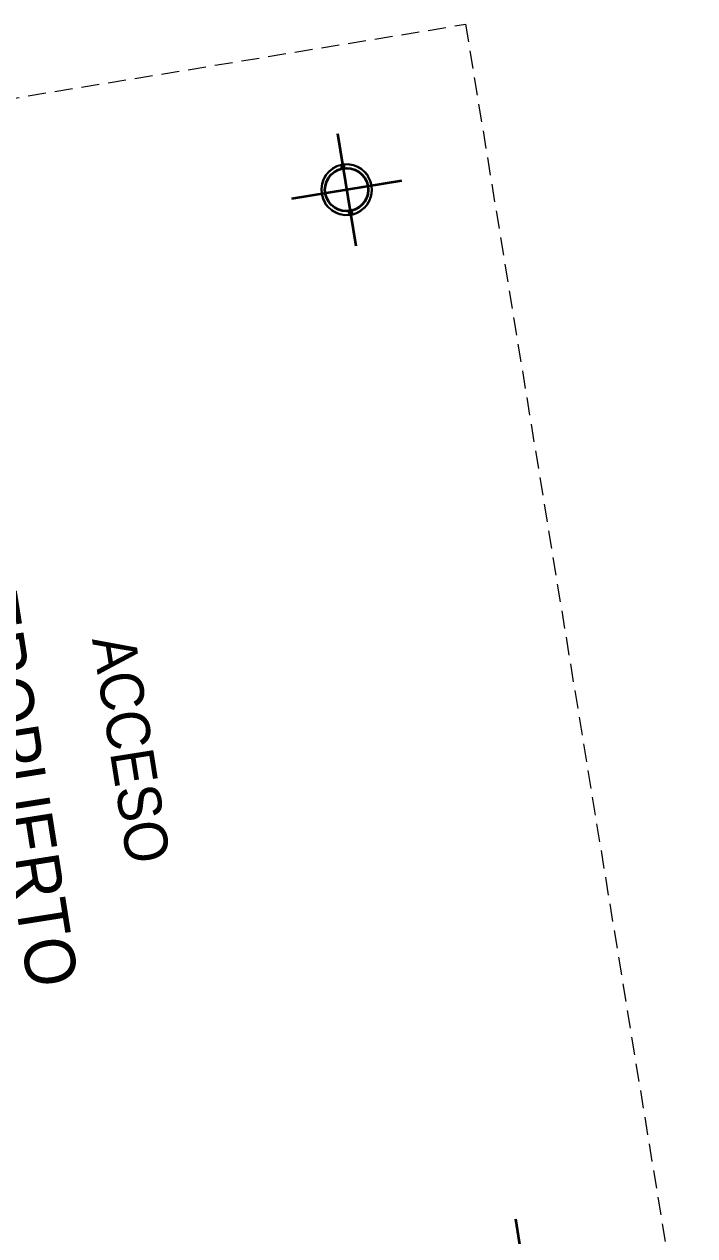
# Model space of a CAD drawing. Header units: metres. Extents: x 2 to 659295185, y -28 to 1124222152.
# Drawn here: x 655598.06 to 655607.36, y 1126561.16 to 1126577.98 of the extents above; entities that cross this region are included whole.
import ezdxf
from ezdxf.enums import TextEntityAlignment as Align

# ---------------------------------------------------------------- set-up
doc = ezdxf.new("R2010")
doc.units = ezdxf.units.M
doc.header["$MEASUREMENT"] = 0
doc.linetypes.add('CCSM_C1_CUERPO CK$0$CONTINUA', pattern=[0])
doc.linetypes.add('CCSM_XREF ESTRUCTURA15$0$RAYITAS', pattern=[0.375, 0.25, -0.125])
doc.layers.get('0').update_dxf_attribs({"linetype": 'CONTINUOUS'})
for name, color, linetype in [('CCSM_C1_CUERPO CK$0$A-ALUCOBOND', 254, 'CONTINUOUS'), ('CCSM_C1_CUERPO CK$0$A-ESTRUCTURA DE FACHADA DE VIDRIO', 5, 'CONTINUOUS'), ('CCSM_C1_CUERPO CK$0$A-LOCAL ID', 7, 'CONTINUOUS'), ('CCSM_C1_CUERPO CK$0$A_INDICATIVOS', 8, 'CCSM_C1_CUERPO CK$0$CONTINUA'), ('CCSM_C1_CUERPO CK$0$ID_Nº LOCAL', 7, 'CONTINUOUS'), ('CCSM_C1_CUERPO CK$0$ID_RUBRO', 7, 'CONTINUOUS'), ('CCSM_C1_CUERPO CK$0$TEX-ROT', 7, 'CONTINUOUS'), ('CCSM_XREF ESTRUCTURA15$0$E-PROYECCION TECHO', 9, 'CCSM_XREF ESTRUCTURA15$0$RAYITAS')]:
    doc.layers.add(name, color=color, linetype=linetype)
doc.layers.add('CCSM_XREF ESTRUCTURA15$0$E-CC-COLUMNA', color=2, linetype='CONTINUOUS', lineweight=35)
doc.styles.add('CCSM_C1_CUERPO CK$0$ROMANS', font='romans__.ttf')
doc.styles.add('CCSM_C1_CUERPO CK$0$sigo', font='arial.ttf', dxfattribs={"width": 0.9})

# ---------------------------------------------------------------- blocks, each defined once
blk = doc.blocks.new('CCSM_C1_CUERPO CK$0$COLUMNAS DE ALUCOBOND')
at = {"layer": 'CCSM_C1_CUERPO CK$0$A-ALUCOBOND'}
for points in [[(-0.335, 0.012), (-0.335, 0.013), (-0.339, 0.013), (-0.339, 0.012), (-0.336, 0.012), (-0.336, -0.01), (-0.339, -0.01), (-0.339, -0.012), (-0.335, -0.012, 0.414214), (-0.335, -0.011)], [(0.334, 0.012), (0.334, 0.013), (0.338, 0.013), (0.338, 0.012), (0.335, 0.012), (0.335, -0.01), (0.338, -0.01), (0.338, -0.012), (0.335, -0.012, -0.414214), (0.334, -0.011)]]:
    blk.add_hatch(color=250, dxfattribs=at).paths.add_polyline_path(points)
h = blk.add_hatch(color=250, dxfattribs=at)
h.paths.add_polyline_path([(-0.315, 0.001, 0.292593), (-0.315, 0.001), (-0.319, 0.001, 0.269806), (-0.319, 0.001), (-0.315, 0, -0.355234), (-0.315, 0, 0.103259), (-0.315, 0)])
h.paths.add_polyline_path([(-0.315, 0, 0.111744), (-0.315, 0, -0.308278), (-0.315, 0), (-0.316, -0.001, 0.54849), (-0.316, -0.001), (-0.315, -0.002, 0.292593), (-0.315, -0.001)])
h = blk.add_hatch(color=250, dxfattribs=at)
h.paths.add_polyline_path([(0.315, 0.001, -0.292593), (0.315, 0.001), (0.319, 0.001, -0.269806), (0.319, 0.001), (0.314, 0, 0.355234), (0.314, 0, -0.103259), (0.314, 0)])
h.paths.add_polyline_path([(0.314, 0, -0.111744), (0.314, 0, 0.308278), (0.314, 0), (0.315, -0.001, -0.54849), (0.315, -0.001), (0.315, -0.002, -0.292593), (0.315, -0.001)])
for p, q in [((-0.352, 0.014), (-0.353, 0.014)), ((-0.33, 0.013), (-0.353, 0.013)), ((-0.349, 0.018), (-0.352, 0.015)), ((-0.348, 0.018), (-0.352, 0.014)), ((-0.333, 0.018), (-0.348, 0.018)), ((-0.335, -0.011), (-0.335, 0.012)), ((-0.335, 0.012), (-0.33, 0.012)), ((-0.334, 0.003), (-0.335, 0.003)), ((-0.325, 0.01), (-0.333, 0.018)), ((-0.33, 0.001), (-0.33, 0.012)), ((-0.327, 0.001), (-0.326, 0.001)), ((-0.326, 0.001), (-0.325, 0.001)), ((-0.325, 0.001), (-0.325, 0.01)), ((-0.325, 0.001), (-0.325, 0.001)), ((-0.324, 0.001), (-0.324, 0.001)), ((-0.323, 0.001), (-0.323, 0.001)), ((-0.322, 0.001), (-0.322, 0.001)), ((-0.322, 0.001), (-0.321, 0.001)), ((-0.321, 0.001), (-0.32, 0.001)), ((-0.32, 0.001), (-0.315, 0.001)), ((-0.319, 0.001), (-0.315, 0)), ((-0.315, 0), (-0.315, 0.001)), ((0.314, 0), (0.315, 0.001)), ((0.319, 0.001), (0.314, 0)), ((0.32, 0.001), (0.315, 0.001)), ((0.321, 0.001), (0.32, 0.001)), ((0.321, 0.001), (0.321, 0.001)), ((0.322, 0.001), (0.322, 0.001)), ((0.323, 0.001), (0.323, 0.001)), ((0.325, 0.001), (0.324, 0.001)), ((0.324, 0.001), (0.324, 0.001)), ((0.325, 0.01), (0.333, 0.018)), ((0.325, 0.001), (0.325, 0.01)), ((0.326, 0.001), (0.325, 0.001)), ((0.327, 0.001), (0.326, 0.001)), ((0.334, 0.012), (0.329, 0.012)), ((0.329, 0.001), (0.329, 0.012)), ((0.33, 0.013), (0.353, 0.013)), ((0.333, 0.018), (0.348, 0.018)), ((0.334, -0.011), (0.334, 0.012)), ((0.334, 0.003), (0.334, 0.003)), ((0.348, 0.018), (0.351, 0.014)), ((0.349, 0.018), (0.352, 0.015)), ((0.352, 0.014), (0.353, 0.014)), ((-0.335, -0.012), (-0.353, -0.012)), ((-0.335, -0.012), (-0.353, -0.012)), ((-0.352, -0.013), (-0.353, -0.013)), ((-0.348, -0.017), (-0.352, -0.013)), ((-0.349, -0.018), (-0.352, -0.014)), ((-0.337, -0.017), (-0.348, -0.017)), ((-0.33, -0.009), (-0.337, -0.017)), ((-0.334, -0.003), (-0.335, -0.003)), ((-0.33, -0.017), (-0.33, -0.002)), ((-0.33, -0.017), (-0.325, -0.017)), ((-0.326, -0.002), (-0.326, -0.002)), ((-0.325, -0.017), (-0.325, -0.002)), ((-0.325, -0.002), (-0.325, -0.002)), ((-0.324, -0.002), (-0.323, -0.002)), ((-0.324, -0.002), (-0.324, -0.002)), ((-0.323, -0.002), (-0.322, -0.002)), ((-0.322, -0.002), (-0.321, -0.002)), ((-0.321, -0.002), (-0.321, -0.002)), ((-0.32, -0.002), (-0.32, -0.002)), ((-0.319, -0.002), (-0.315, -0.002)), ((-0.315, 0), (-0.316, -0.001)), ((-0.316, -0.001), (-0.315, -0.002)), ((-0.315, 0), (-0.315, -0.001)), ((0.314, 0), (0.315, -0.001)), ((0.314, 0), (0.315, -0.001)), ((0.315, -0.001), (0.315, -0.002)), ((0.319, -0.002), (0.315, -0.002)), ((0.32, -0.002), (0.32, -0.002)), ((0.321, -0.002), (0.32, -0.002)), ((0.322, -0.002), (0.321, -0.002)), ((0.322, -0.002), (0.322, -0.002)), ((0.323, -0.002), (0.323, -0.002)), ((0.324, -0.002), (0.324, -0.002)), ((0.325, -0.017), (0.325, -0.002)), ((0.325, -0.002), (0.325, -0.002)), ((0.326, -0.002), (0.325, -0.002)), ((0.329, -0.017), (0.325, -0.017)), ((0.329, -0.017), (0.329, -0.002)), ((0.329, -0.009), (0.337, -0.017)), ((0.334, -0.003), (0.334, -0.003)), ((0.335, -0.012), (0.353, -0.012)), ((0.335, -0.012), (0.353, -0.012)), ((0.337, -0.017), (0.348, -0.017)), ((0.348, -0.017), (0.351, -0.013)), ((0.349, -0.018), (0.352, -0.014)), ((0.352, -0.013), (0.353, -0.013))]:
    blk.add_line(p, q, dxfattribs=at)
at = {"layer": 'CCSM_C1_CUERPO CK$0$A-ALUCOBOND', "color": 0}
for p, q in [((-0.339, 0.012), (-0.339, 0.013)), ((-0.335, 0.012), (-0.335, 0.013)), ((0.334, 0.012), (0.334, 0.013)), ((0.338, 0.012), (0.338, 0.013)), ((-0.339, -0.01), (-0.339, -0.012)), ((0.338, -0.01), (0.338, -0.012))]:
    blk.add_line(p, q, dxfattribs=at)
for points in [[(-0.339, -0.01), (-0.336, -0.01), (-0.336, 0.012), (-0.339, 0.012)], [(0.339, -0.01), (0.335, -0.01), (0.335, 0.012), (0.339, 0.012)]]:
    blk.add_lwpolyline(points, close=True, dxfattribs=at)
at = {"layer": 'CCSM_C1_CUERPO CK$0$A-ALUCOBOND'}
for points in [[(-0.33, -0.002), (-0.333, -0.002), (-0.333, -0.003, -0.414214), (-0.333, -0.003), (-0.334, -0.003, -0.414214), (-0.334, -0.003), (-0.335, 0, -0.446879), (-0.335, 0), (-0.334, 0, 0.414214), (-0.334, 0), (-0.334, 0, 0.414214), (-0.334, 0), (-0.335, 0, -0.446879), (-0.335, 0), (-0.334, 0.002, -0.414214), (-0.334, 0.003), (-0.333, 0.003, -0.414214), (-0.333, 0.002), (-0.333, 0.001), (-0.331, 0.001)], [(0.33, -0.002), (0.333, -0.002), (0.333, -0.003, 0.414214), (0.333, -0.003), (0.334, -0.003, 0.414214), (0.334, -0.003), (0.334, 0, 0.446879), (0.334, 0), (0.334, 0, -0.414214), (0.334, 0), (0.334, 0, -0.414214), (0.334, 0), (0.334, 0, 0.446879), (0.334, 0), (0.334, 0.002, 0.414214), (0.334, 0.003), (0.333, 0.003, 0.414214), (0.333, 0.002), (0.333, 0.001), (0.331, 0.001)]]:
    blk.add_lwpolyline(points, format="xyb", dxfattribs=at)
for points in [[(-0.331, 0.001, -0.165128), (-0.331, 0.001), (-0.331, 0.001, -0.571241), (-0.331, 0.001), (-0.331, 0.001, -0.103106), (-0.331, 0.001), (-0.33, -0.002, -0.165623), (-0.33, -0.002), (-0.33, -0.002, -0.549631), (-0.33, -0.002), (-0.33, -0.002, -0.119266), (-0.33, -0.002)], [(-0.33, 0.001, -0.165128), (-0.33, 0.001), (-0.33, 0.001, -0.571241), (-0.33, 0.001), (-0.33, 0.001, -0.103106), (-0.33, 0.001), (-0.329, -0.002, -0.165623), (-0.329, -0.002), (-0.329, -0.002, -0.549631), (-0.329, -0.002), (-0.329, -0.002, -0.119266), (-0.329, -0.002)], [(-0.329, 0.001, -0.165128), (-0.329, 0.001), (-0.329, 0.001, -0.571241), (-0.329, 0.001), (-0.329, 0.001, -0.103106), (-0.329, 0.001), (-0.328, -0.002, -0.165623), (-0.328, -0.002), (-0.328, -0.002, -0.549631), (-0.328, -0.002), (-0.328, -0.002, -0.119266), (-0.328, -0.002)], [(-0.328, 0.001, -0.165128), (-0.328, 0.001), (-0.328, 0.001, -0.571241), (-0.328, 0.001), (-0.328, 0.001, -0.103106), (-0.328, 0.001), (-0.327, -0.002, -0.165623), (-0.327, -0.002), (-0.327, -0.002, -0.549631), (-0.327, -0.002), (-0.328, -0.002, -0.119266), (-0.328, -0.002)], [(-0.327, 0.001, -0.165128), (-0.327, 0.001), (-0.327, 0.001, -0.571241), (-0.327, 0.001), (-0.327, 0.001, -0.103106), (-0.327, 0.001), (-0.326, -0.002, -0.165623), (-0.326, -0.002), (-0.326, -0.002, -0.549631), (-0.326, -0.002), (-0.327, -0.002, -0.119266), (-0.327, -0.002)], [(-0.326, 0.001, -0.165128), (-0.326, 0.001), (-0.326, 0.001, -0.571241), (-0.326, 0.001), (-0.326, 0.001, -0.103106), (-0.326, 0.001), (-0.325, -0.002, -0.165623), (-0.325, -0.002), (-0.325, -0.002, -0.549631), (-0.325, -0.002), (-0.326, -0.002, -0.119266), (-0.326, -0.002)], [(-0.325, 0.001, -0.165128), (-0.325, 0.001), (-0.324, 0.001, -0.571241), (-0.324, 0.001), (-0.324, 0.001, -0.103106), (-0.324, 0.001), (-0.324, -0.002, -0.165623), (-0.324, -0.002), (-0.324, -0.002, -0.549631), (-0.324, -0.002), (-0.324, -0.002, -0.119266), (-0.324, -0.002)], [(-0.325, 0.001, -0.165128), (-0.325, 0.001), (-0.325, 0.001, -0.571241), (-0.325, 0.001), (-0.325, 0.001, -0.103106), (-0.325, 0.001), (-0.324, -0.002, -0.165623), (-0.324, -0.002), (-0.325, -0.002, -0.549631), (-0.325, -0.002), (-0.325, -0.002, -0.119266), (-0.325, -0.002)], [(-0.324, 0.001, -0.165128), (-0.324, 0.001), (-0.324, 0.001, -0.571241), (-0.324, 0.001), (-0.323, 0.001, -0.103106), (-0.323, 0.001), (-0.323, -0.002, -0.165623), (-0.323, -0.002), (-0.323, -0.002, -0.549631), (-0.323, -0.002), (-0.323, -0.002, -0.119266), (-0.323, -0.002)], [(-0.323, 0.001, -0.165128), (-0.323, 0.001), (-0.323, 0.001, -0.571241), (-0.323, 0.001), (-0.322, 0.001, -0.103106), (-0.322, 0.001), (-0.322, -0.002, -0.165623), (-0.322, -0.002), (-0.322, -0.002, -0.549631), (-0.322, -0.002), (-0.322, -0.002, -0.119266), (-0.322, -0.002)], [(-0.322, 0.001, -0.165128), (-0.322, 0.001), (-0.322, 0.001, -0.571241), (-0.322, 0.001), (-0.322, 0.001, -0.103106), (-0.322, 0.001), (-0.321, -0.002, -0.165623), (-0.321, -0.002), (-0.321, -0.002, -0.549631), (-0.321, -0.002), (-0.321, -0.002, -0.119266), (-0.321, -0.002)], [(-0.321, 0.001, -0.165128), (-0.321, 0.001), (-0.321, 0.001, -0.571241), (-0.321, 0.001), (-0.321, 0.001, -0.103106), (-0.321, 0.001), (-0.32, -0.002, -0.165623), (-0.32, -0.002), (-0.32, -0.002, -0.549631), (-0.32, -0.002), (-0.321, -0.002, -0.119266), (-0.321, -0.002)], [(-0.32, 0.001, -0.165128), (-0.32, 0.001), (-0.32, 0.001, -0.571241), (-0.32, 0.001), (-0.32, 0.001, -0.103106), (-0.32, 0.001), (-0.319, -0.002, -0.165623), (-0.319, -0.002), (-0.32, -0.002, -0.549631), (-0.32, -0.002), (-0.32, -0.002, -0.119266), (-0.32, -0.002)], [(0.32, 0.001, 0.165128), (0.32, 0.001), (0.32, 0.001, 0.571241), (0.32, 0.001), (0.32, 0.001, 0.103106), (0.32, 0.001), (0.319, -0.002, 0.165623), (0.319, -0.002), (0.319, -0.002, 0.549631), (0.319, -0.002), (0.32, -0.002, 0.119266), (0.32, -0.002)], [(0.321, 0.001, 0.165128), (0.321, 0.001), (0.321, 0.001, 0.571241), (0.321, 0.001), (0.321, 0.001, 0.103106), (0.321, 0.001), (0.32, -0.002, 0.165623), (0.32, -0.002), (0.32, -0.002, 0.549631), (0.32, -0.002), (0.32, -0.002, 0.119266), (0.32, -0.002)], [(0.322, 0.001, 0.165128), (0.322, 0.001), (0.322, 0.001, 0.571241), (0.322, 0.001), (0.321, 0.001, 0.103106), (0.321, 0.001), (0.321, -0.002, 0.165623), (0.321, -0.002), (0.321, -0.002, 0.549631), (0.321, -0.002), (0.321, -0.002, 0.119266), (0.321, -0.002)], [(0.323, 0.001, 0.165128), (0.323, 0.001), (0.323, 0.001, 0.571241), (0.323, 0.001), (0.322, 0.001, 0.103106), (0.322, 0.001), (0.322, -0.002, 0.165623), (0.322, -0.002), (0.322, -0.002, 0.549631), (0.322, -0.002), (0.322, -0.002, 0.119266), (0.322, -0.002)], [(0.324, 0.001, 0.165128), (0.324, 0.001), (0.323, 0.001, 0.571241), (0.323, 0.001), (0.323, 0.001, 0.103106), (0.323, 0.001), (0.322, -0.002, 0.165623), (0.322, -0.002), (0.323, -0.002, 0.549631), (0.323, -0.002), (0.323, -0.002, 0.119266), (0.323, -0.002)], [(0.324, 0.001, 0.165128), (0.324, 0.001), (0.324, 0.001, 0.571241), (0.324, 0.001), (0.324, 0.001, 0.103106), (0.324, 0.001), (0.323, -0.002, 0.165623), (0.323, -0.002), (0.323, -0.002, 0.549631), (0.323, -0.002), (0.324, -0.002, 0.119266), (0.324, -0.002)], [(0.325, 0.001, 0.165128), (0.325, 0.001), (0.325, 0.001, 0.571241), (0.325, 0.001), (0.325, 0.001, 0.103106), (0.325, 0.001), (0.324, -0.002, 0.165623), (0.324, -0.002), (0.324, -0.002, 0.549631), (0.324, -0.002), (0.325, -0.002, 0.119266), (0.325, -0.002)], [(0.326, 0.001, 0.165128), (0.326, 0.001), (0.326, 0.001, 0.571241), (0.326, 0.001), (0.326, 0.001, 0.103106), (0.326, 0.001), (0.325, -0.002, 0.165623), (0.325, -0.002), (0.325, -0.002, 0.549631), (0.325, -0.002), (0.325, -0.002, 0.119266), (0.325, -0.002)], [(0.327, 0.001, 0.165128), (0.327, 0.001), (0.327, 0.001, 0.571241), (0.327, 0.001), (0.327, 0.001, 0.103106), (0.327, 0.001), (0.326, -0.002, 0.165623), (0.326, -0.002), (0.326, -0.002, 0.549631), (0.326, -0.002), (0.326, -0.002, 0.119266), (0.326, -0.002)], [(0.328, 0.001, 0.165128), (0.328, 0.001), (0.328, 0.001, 0.571241), (0.328, 0.001), (0.328, 0.001, 0.103106), (0.328, 0.001), (0.327, -0.002, 0.165623), (0.327, -0.002), (0.327, -0.002, 0.549631), (0.327, -0.002), (0.327, -0.002, 0.119266), (0.327, -0.002)], [(0.329, 0.001, 0.165128), (0.329, 0.001), (0.329, 0.001, 0.571241), (0.329, 0.001), (0.329, 0.001, 0.103106), (0.329, 0.001), (0.328, -0.002, 0.165623), (0.328, -0.002), (0.328, -0.002, 0.549631), (0.328, -0.002), (0.328, -0.002, 0.119266), (0.328, -0.002)], [(0.33, 0.001, 0.165128), (0.33, 0.001), (0.33, 0.001, 0.571241), (0.33, 0.001), (0.329, 0.001, 0.103106), (0.329, 0.001), (0.329, -0.002, 0.165623), (0.329, -0.002), (0.329, -0.002, 0.549631), (0.329, -0.002), (0.329, -0.002, 0.119266), (0.329, -0.002)], [(0.331, 0.001, 0.165128), (0.331, 0.001), (0.331, 0.001, 0.571241), (0.331, 0.001), (0.33, 0.001, 0.103106), (0.33, 0.001), (0.33, -0.002, 0.165623), (0.33, -0.002), (0.33, -0.002, 0.549631), (0.33, -0.002), (0.33, -0.002, 0.119266), (0.33, -0.002)]]:
    blk.add_lwpolyline(points, format="xyb", close=True, dxfattribs=at)
for points in [[(-0.331, 0.001), (-0.33, 0.001)], [(-0.33, 0.001), (-0.329, 0.001)], [(-0.329, 0.001), (-0.328, 0.001)], [(-0.328, 0.001), (-0.327, 0.001)], [(0.328, 0.001), (0.327, 0.001)], [(0.329, 0.001), (0.328, 0.001)], [(0.329, 0.001), (0.329, 0.001)], [(0.33, 0.001), (0.33, 0.001)], [(-0.329, -0.002), (-0.33, -0.002)], [(-0.328, -0.002), (-0.329, -0.002)], [(-0.328, -0.002), (-0.328, -0.002)], [(-0.327, -0.002), (-0.327, -0.002)], [(0.326, -0.002), (0.327, -0.002)], [(0.327, -0.002), (0.328, -0.002)], [(0.328, -0.002), (0.329, -0.002)], [(0.329, -0.002), (0.33, -0.002)]]:
    blk.add_lwpolyline(points, dxfattribs=at)
at = {"layer": 'CCSM_C1_CUERPO CK$0$A-ALUCOBOND', "color": 1}
for points in [[(-0.325, -0.002), (-0.325, -0.024), (-0.3, -0.024), (-0.3, 0.025), (-0.325, 0.025), (-0.325, 0.001)], [(-0.321, -0.002), (-0.321, -0.021), (-0.304, -0.021), (-0.304, 0.021), (-0.321, 0.021), (-0.321, 0.001)], [(0.325, -0.002), (0.325, -0.024), (0.3, -0.024), (0.3, 0.025), (0.325, 0.025), (0.325, 0.001)], [(0.321, -0.002), (0.321, -0.021), (0.304, -0.021), (0.304, 0.021), (0.321, 0.021), (0.321, 0.001)]]:
    blk.add_lwpolyline(points, dxfattribs=at)
at = {"layer": 'CCSM_C1_CUERPO CK$0$A-ALUCOBOND'}
for centre, radius, start, end in [((0, 0), 0.354, 90.0148, 177.8483), ((-0.001, 0.002), 0.348, 89.9001, 177.2477), ((0, 0), 0.354, 2.1517, 89.9852), ((0.001, 0.002), 0.348, 2.7523, 90.0999), ((-0.353, 0.013), 0.000616, 177.5286, 270), ((-0.053, 0.001), 0.3, 177.4071, 177.5286), ((-0.352, 0.015), 0.000616, 133.5778, 177.4071), ((-0.352, 0.015), 0.000616, 270, 313.5778), ((-0.33, 0.012), 0.000616, 0, 90), ((-0.319, 0.001), 0.000616, 199.109, 259.5059), ((-0.315, 0.001), 0.000246, 24.7635, 90), ((0.315, 0.001), 0.000246, 90, 155.2365), ((0.319, 0.001), 0.000616, 280.4941, 340.891), ((0.33, 0.012), 0.000616, 90, 180), ((0.352, 0.015), 0.000616, 226.4222, 270), ((0.053, 0.001), 0.3, 2.4714, 2.5929), ((0.352, 0.015), 0.000616, 2.5929, 46.4222), ((0.353, 0.013), 0.000616, 270, 2.4714), ((-0.353, -0.013), 0.000616, 90, 182.4714), ((0, 0), 0.354, 182.1102, 269.9862), ((-0.053, 0), 0.3, 182.4714, 182.5929), ((-0.352, -0.014), 0.000616, 182.5929, 226.4222), ((-0.352, -0.014), 0.000616, 46.4222, 90), ((-0.002, -0.002), 0.347, 182.5979, 270.3744), ((-0.335, -0.011), 0.000616, 270, 0), ((-0.315, -0.001), 0.000246, 114.1515, 229.1287), ((-0.315, 0), 0.000246, 335.2365, 24.7635), ((-0.315, 0), 0.0000616, 294.1515, 78.9412), ((-0.315, -0.001), 0.000246, 270, 335.2365), ((0, 0), 0.354, 270.0138, 357.8898), ((0.002, -0.002), 0.347, 269.6256, 357.4021), ((0.315, 0), 0.000246, 155.2365, 204.7635), ((0.314, 0), 0.0000616, 101.0588, 245.8485), ((0.315, -0.001), 0.000246, 204.7635, 270), ((0.315, -0.001), 0.000246, 310.8713, 65.8485), ((0.335, -0.011), 0.000616, 180, 270), ((0.352, -0.014), 0.000616, 90, 133.5778), ((0.053, 0), 0.3, 357.4071, 357.5286), ((0.352, -0.014), 0.000616, 313.5778, 357.4071), ((0.353, -0.013), 0.000616, 357.5286, 90)]:
    blk.add_arc(centre, radius, start, end, dxfattribs=at)
blk = doc.blocks.new('CCSM_C1_CUERPO CK$0$IDENT LOCAL')
at = {"style": 'CCSM_C1_CUERPO CK$0$ROMANS'}
for tag, height, p in [('AREA-EXACTA', 0.5, (0.869, 0.18)), ('NºLOCAL', 0.7, (1.954, 0.057)), ('RUBRO', 0.35, (0, 0)), ('USO', 0.35, (-0.839, -0.137))]:
    blk.add_attdef(tag, text='', height=height, rotation=279.3085, dxfattribs=at).set_placement(p, align=Align.BOTTOM_CENTER)
blk = doc.blocks.new('CCSM_XREF ESTRUCTURA15$0$CCSM_COLUM REDONDA')
at = {"color": 5}
for p, q in [((0, 0.774), (0, -0.774)), ((-0.789, 0), (0.789, 0))]:
    blk.add_line(p, q, dxfattribs=at)
blk.add_circle((0, 0), 0.3)

msp = doc.modelspace()

# ---------------------------------------------------------------- linework, layer by layer
at = {"layer": 'CCSM_C1_CUERPO CK$0$A-ESTRUCTURA DE FACHADA DE VIDRIO', "lineweight": 5}
msp.add_circle((655602.5295, 1126575.6779), 0.3, dxfattribs=at)
at = {"layer": 'CCSM_C1_CUERPO CK$0$A_INDICATIVOS', "lineweight": 5}
for radius in [0.35, 0.3]:
    msp.add_circle((655602.5295, 1126575.6779), radius, dxfattribs=at)
at = {"layer": 'CCSM_XREF ESTRUCTURA15$0$E-PROYECCION TECHO', "lineweight": 5}
msp.add_lwpolyline([(655607.3611, 1126558.5648, 0.0104385), (655598.088, 1126558.5714), (655595.1501, 1126576.495), (655604.1797, 1126577.9751), (655607.3611, 1126558.5648)], format="xyb", dxfattribs=at)

# ---------------------------------------------------------------- block references
at = {"layer": 'CCSM_C1_CUERPO CK$0$A-LOCAL ID', "lineweight": 5}
ref = msp.add_blockref('CCSM_C1_CUERPO CK$0$IDENT LOCAL', (655597.0414, 1126567.5158), dxfattribs=dict(at, rotation=278.9917523318326))
ref.add_attrib('NºLOCAL', 'ACCESO', dxfattribs={"layer": 'CCSM_C1_CUERPO CK$0$ID_Nº LOCAL', "color": 0, "height": 0.6, "rotation": 278.99175, "style": 'CCSM_C1_CUERPO CK$0$sigo', "width": 0.9}).set_placement((655599.0662, 1126567.8362), align=Align.BOTTOM_CENTER)
ref.add_attrib('RUBRO', 'AEROPUERTO', dxfattribs={"layer": 'CCSM_C1_CUERPO CK$0$ID_RUBRO', "height": 0.7, "rotation": 278.99175, "style": 'CCSM_C1_CUERPO CK$0$sigo', "width": 0.9}).set_placement((655597.4319, 1126567.5776), align=Align.BOTTOM_CENTER)
at = {"layer": 'CCSM_C1_CUERPO CK$0$TEX-ROT', "lineweight": 5, "rotation": 279.3084510912302}
msp.add_blockref('CCSM_C1_CUERPO CK$0$COLUMNAS DE ALUCOBOND', (655602.5295, 1126575.6779), dxfattribs=at)
at = {"layer": 'CCSM_XREF ESTRUCTURA15$0$E-CC-COLUMNA', "lineweight": 5, "rotation": 279.3084512601026}
for p in [(655602.5295, 1126575.6779), (655604.9992, 1126560.6101)]:
    msp.add_blockref('CCSM_XREF ESTRUCTURA15$0$CCSM_COLUM REDONDA', p, dxfattribs=at)

doc.saveas('drawing.dxf')
